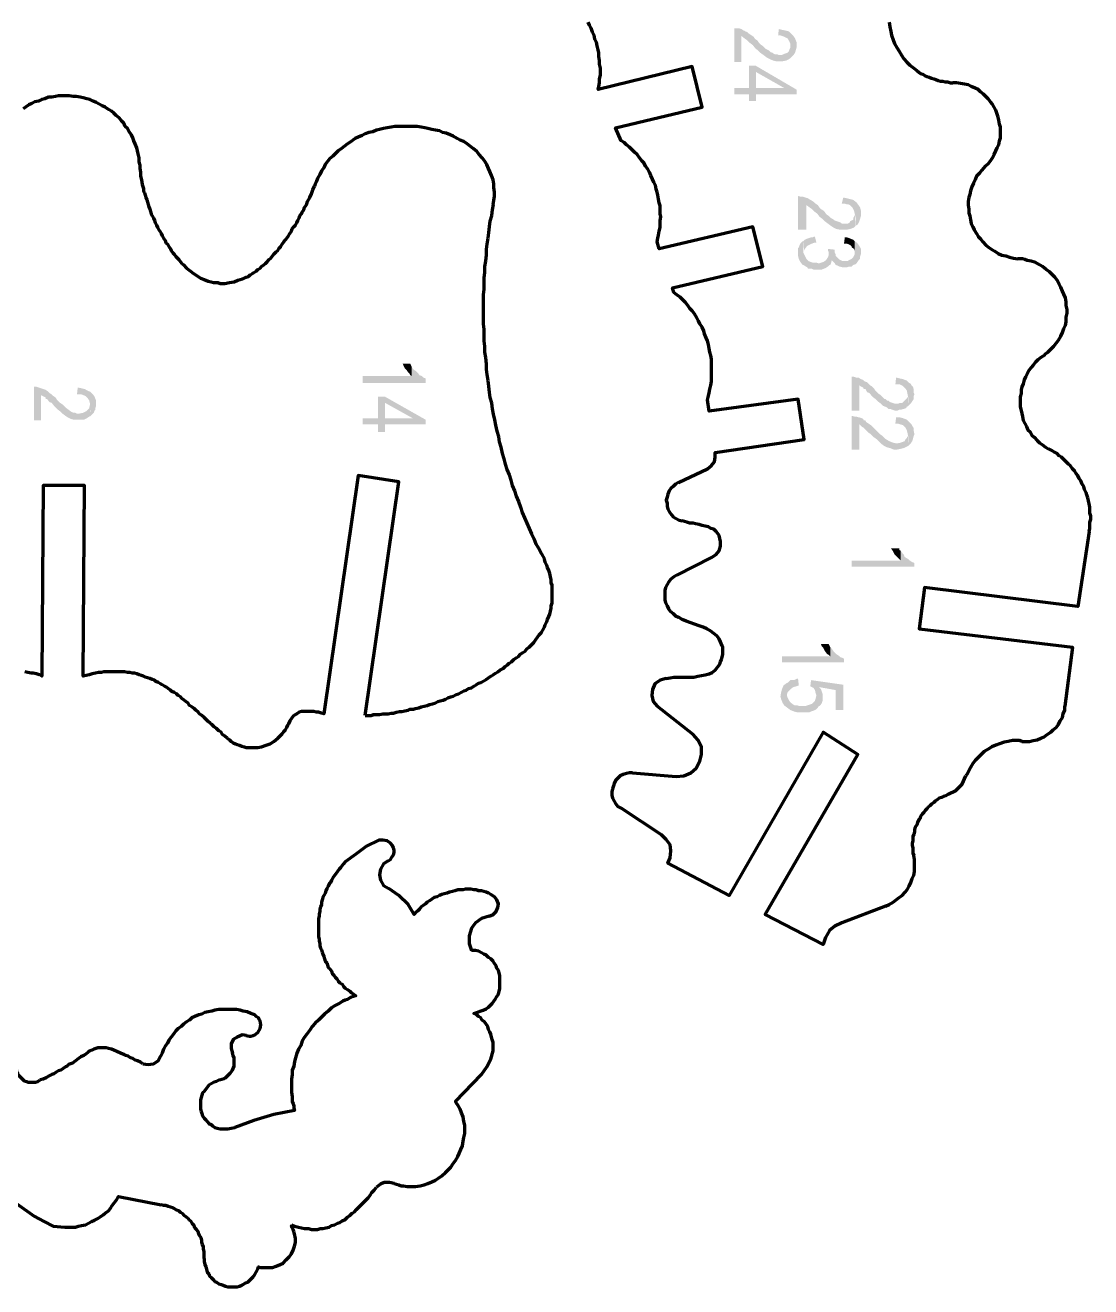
# Model space of a CAD drawing. Header units: inches. Extents: x -281 to 255, y -339 to 364.
# Drawn here: x -17.1 to 214.7, y -339.2 to -64.7 of the extents above; entities that cross this region are included whole.
import ezdxf

# ---------------------------------------------------------------- set-up
doc = ezdxf.new("R2010")
doc.units = ezdxf.units.IN
doc.layers.add('H', color=7, linetype='CONTINUOUS', lineweight=100)
doc.layers.add('P', color=250, linetype='CONTINUOUS', lineweight=100)

msp = doc.modelspace()

# ---------------------------------------------------------------- hatches: boundary and pattern name
at = {"layer": 'H', "linetype": 'CONTINUOUS'}
for points in [[(149.5, -71.67), (149.33, -69), (149.33, -69.5), (149.17, -69.83), (149, -70.33), (148.67, -70.67), (148.17, -70.83), (147.83, -71), (147.33, -71.17), (146.83, -71.17), (146.5, -71), (146.17, -71), (146, -71), (145.67, -70.83), (145.5, -70.67), (145, -70.5), (144.67, -70.17), (144.33, -70), (144, -69.83), (143.83, -69.67), (143.33, -69.17), (142.83, -68.83), (142.5, -68.5), (142.17, -68), (141.67, -67.67), (141.33, -67.17), (140.83, -66.83), (140.33, -66.5), (140, -66.17), (139.5, -66), (139.33, -65.83), (139.17, -65.83), (138.67, -65.5), (138.17, -65.33), (137.67, -65.33), (137.17, -65.33), (137.17, -72.67), (138.67, -72.67), (138.67, -67), (139.33, -67.5), (140, -68), (140.5, -68.5), (141.17, -69), (141.67, -69.67), (142.33, -70.17), (142.83, -70.67), (143.5, -71.17), (144.17, -71.67), (144.83, -72), (145.5, -72.33), (146.17, -72.5), (146.83, -72.5), (147.67, -72.5), (148.5, -72.33), (148.83, -72.17), (149.33, -71.83)], [(150.67, -69.17), (150.67, -68.33), (150.33, -67.5), (150, -67), (149.5, -66.5), (149, -66), (148.33, -65.83), (147.5, -65.67), (146.83, -65.5), (146.67, -66.83), (147, -66.83), (148, -67.17), (148.33, -67.33), (148.67, -67.5), (148.83, -67.67), (149, -68), (149.17, -68.33), (149.33, -68.67), (149.33, -69), (149.5, -71.67), (150, -71.17), (150.33, -70.67), (150.5, -70.17), (150.67, -69.5)], [(150.67, -79.67), (150.67, -78.67), (141.83, -73.5), (140.33, -73.5), (140.33, -78.33), (137.17, -78.33), (137.17, -79.67), (140.33, -79.67), (140.33, -81.17), (141.83, -81.17), (141.83, -74.83), (148, -78.33)], [(150.67, -79.67), (148, -78.33), (141.83, -78.33), (141.83, -74.83), (141.83, -79.67)], [(163.5, -108.33), (163.33, -105.67), (163.33, -106), (163.17, -106.33), (163, -106.67), (163, -107), (162.67, -107.17), (162.33, -107.33), (162.17, -107.67), (161.83, -107.83), (161, -107.83), (160.5, -107.83), (160.33, -107.67), (160, -107.5), (159.5, -107.33), (159, -107.17), (158.83, -107), (158.5, -106.83), (158, -106.5), (157.67, -106.17), (157.17, -105.83), (156.83, -105.33), (156.5, -105), (156, -104.67), (155.67, -104.33), (155.33, -103.83), (154.83, -103.5), (154.5, -103.17), (154, -102.83), (153.67, -102.67), (153.17, -102.33), (152.67, -102.17), (152.17, -102), (151.67, -102), (151, -101.83), (151, -109.17), (152.83, -109.17), (152.83, -103.83), (153.33, -104.17), (154, -104.67), (154.5, -105.17), (155.17, -105.67), (155.67, -106.33), (156.33, -106.83), (156.83, -107.33), (157.5, -107.83), (158.17, -108.33), (158.67, -108.67), (159.33, -109), (160.17, -109.17), (160.83, -109.17), (161.5, -109.17), (162.33, -109), (162.83, -108.83), (163.17, -108.67)], [(164.67, -105.67), (164.67, -105.33), (164.67, -105), (164.5, -104.33), (164.17, -103.83), (163.67, -103.17), (163, -102.67), (162.33, -102.5), (161.67, -102.33), (160.83, -102.17), (160.5, -103.5), (161.17, -103.5), (161.67, -103.67), (162, -103.67), (162.33, -103.83), (162.83, -104.33), (163.17, -105), (163.33, -105.67), (163.5, -106.5), (163.5, -107.5), (163.5, -108.33), (164, -108), (164.33, -107.33), (164.5, -106.83), (164.67, -106.17)], [(157.83, -116.83), (157.67, -114.17), (157.67, -114.67), (157.5, -115.17), (157.17, -115.67), (156.83, -116), (156.5, -116.17), (156, -116.33), (155.5, -116.5), (155, -116.33), (154.5, -116.33), (154.17, -116.33), (153.33, -116), (152.83, -115.5), (152.5, -114.83), (152.17, -114.17), (152.17, -113.33), (152.17, -112.5), (152.17, -111.67), (152, -111.67), (151.83, -111.83), (151.5, -112.17), (151.33, -112.5), (151.17, -113), (151, -113.17), (151, -113.5), (151, -113.67), (151, -114.17), (151, -114.83), (151.17, -115.5), (151.5, -116.17), (152, -116.83), (152.17, -116.83), (152.67, -117.17), (153, -117.33), (153.17, -117.67), (153.67, -117.67), (154, -117.67), (154.33, -117.83), (154.67, -117.83), (155.5, -117.83), (156.17, -117.83), (157, -117.5), (157.5, -117.17)], [(155, -112), (154.67, -110.67), (154.5, -110.67), (154.17, -110.83), (153.83, -110.83), (152.83, -111.17), (152.5, -111.33), (152.17, -111.67), (152.33, -114.17), (152.33, -113.67), (152.5, -113.33), (153, -112.67), (153.67, -112.33), (154.5, -112)], [(164.67, -114.17), (164.67, -113.33), (164.33, -112.67), (163.83, -112), (163.33, -111.67), (163.33, -114.5), (163.17, -114.83), (163, -115.17), (162.67, -115.5), (162.33, -115.67), (162, -115.83), (161.83, -116), (161.33, -116), (160.67, -116), (160.33, -115.83), (160, -115.67), (159.67, -115.33), (159.33, -115), (159.17, -114.83), (159.17, -114.5), (159, -114.17), (159, -113.67), (159, -116.5), (159.17, -116.83), (159.67, -117), (160, -117.17), (160.67, -117.33), (161.17, -117.33), (161.67, -117.33), (162.17, -117.17), (162.67, -117.17), (163, -116.83), (163.5, -116.67), (163.83, -116.33), (164.17, -115.83), (164.5, -115.5), (164.5, -115), (164.67, -114.5)], [(163.33, -111.67), (163, -111.33), (161.67, -110.83), (161.17, -110.83), (161, -112.17), (161.5, -112.17), (162, -112.33), (162.33, -112.5), (162.67, -112.83), (162.67, -113), (163.17, -113.33), (163.33, -113.83), (163.33, -114.17)], [(159, -113.5), (157.5, -113.33), (157.5, -113.67), (157.67, -114), (157.67, -114.17), (157.83, -116.83), (158, -116.83), (158.17, -116.5), (158.33, -115.83), (158.5, -116), (158.83, -116.33), (159, -116.5), (159, -113.67)], [(70, -142.5), (70, -141.5), (69.5, -141.33), (69.17, -141), (68.67, -140.83), (68.33, -140.33), (68, -140), (67.5, -139.67), (67.17, -139.33), (67, -139), (67, -141), (56.33, -141), (56.33, -142.5)], [(67, -139), (66.83, -138.67), (66.67, -138.33), (65, -138.33), (65.17, -138.67), (65.33, -139), (65.5, -139.33), (65.83, -139.67), (66.17, -140.17), (66.5, -140.5), (66.67, -140.83), (67, -141)], [(175, -147.5), (174.83, -145), (174.83, -145.5), (174.67, -145.83), (174.33, -146.17), (174, -146.5), (173.67, -146.83), (173.17, -146.83), (172.83, -147), (172.33, -147), (172, -147), (171, -146.67), (170.67, -146.33), (170.5, -146.33), (170.33, -146.33), (170, -146), (169.83, -146), (169.33, -145.5), (169, -145.17), (168.5, -144.83), (168.17, -144.5), (167.83, -144.17), (167.5, -143.67), (167.17, -143.33), (166.67, -143), (166.33, -142.67), (166, -142.33), (165.5, -142.17), (165.17, -141.83), (164.67, -141.67), (164.17, -141.33), (163.67, -141.33), (163.17, -141.17), (162.67, -141.17), (162.67, -148.5), (164.33, -148.5), (164.33, -143), (164.5, -143.17), (164.83, -143.33), (165.17, -143.5), (165.33, -143.83), (165.67, -143.83), (165.83, -144.17), (166, -144.5), (166.5, -144.67), (167.17, -145.5), (167.83, -146), (168.33, -146.5), (169, -147), (169.5, -147.5), (170, -147.67), (170.33, -147.83), (170.67, -148.17), (171.17, -148.17), (171.5, -148.33), (172, -148.5), (172.67, -148.5), (173, -148.33), (173.33, -148.33), (174.5, -148), (174.67, -147.67)], [(176.33, -145), (176.17, -144.67), (176.17, -144), (176, -143.33), (175.67, -143), (175.5, -142.67), (175.17, -142.5), (174.67, -142), (173.83, -141.67), (173, -141.5), (172.33, -141.33), (172.17, -142.83), (172.67, -142.83), (173.17, -142.83), (173.83, -143.17), (174.33, -143.67), (174.67, -144.17), (174.83, -145), (175, -145.83), (175, -146.67), (175, -147.5), (175.5, -147), (175.83, -146.5), (176.17, -146), (176.17, -145.33)], [(-2.83, -149.67), (-3, -147.17), (-3.17, -148), (-3.83, -148.67), (-4.5, -149), (-5.33, -149.17), (-5.83, -149.17), (-6.17, -149), (-6.5, -149), (-7, -148.83), (-7.67, -148.33), (-8.33, -147.83), (-8.67, -147.5), (-9, -147.17), (-9.5, -146.83), (-9.83, -146.5), (-10.17, -146.17), (-10.5, -145.67), (-11, -145.33), (-11.33, -145), (-11.83, -144.67), (-12.17, -144.33), (-12.67, -144), (-13.17, -143.83), (-13.67, -143.67), (-14.17, -143.5), (-14.67, -143.33), (-15.17, -143.33), (-15.17, -150.67), (-13.67, -150.67), (-13.67, -145.17), (-13.33, -145.33), (-13, -145.5), (-12.67, -145.67), (-12.67, -145.83), (-12.67, -146), (-12.33, -146), (-11.83, -146.67), (-11.33, -146.83), (-10.67, -147.67), (-10.33, -148), (-10.17, -148.17), (-9.5, -148.67), (-9, -149.17), (-8.33, -149.67), (-7.83, -150), (-7.17, -150.33), (-6.5, -150.5), (-5.83, -150.5), (-5, -150.5), (-4.33, -150.5), (-3.67, -150.17), (-3.17, -149.83)], [(-1.67, -147.17), (-1.67, -146.33), (-2, -145.5), (-2.33, -145), (-2.83, -144.5), (-3.5, -144.17), (-4.17, -143.83), (-4.83, -143.67), (-5.67, -143.5), (-5.83, -145), (-5.17, -145), (-4.83, -145), (-4, -145.33), (-3.5, -145.83), (-3.17, -146.33), (-3, -147), (-3, -147.83), (-2.83, -148.67), (-2.83, -149.67), (-2.33, -149.17), (-2.17, -149), (-2, -148.5), (-1.83, -148.33), (-1.83, -148), (-1.67, -147.5)], [(70, -151.5), (70, -150.5), (61.17, -145.5), (59.67, -145.5), (59.67, -150.17), (56.33, -150.17), (56.33, -151.5), (59.67, -151.5), (59.67, -153.17), (61.17, -153.17), (61.17, -146.83), (67.17, -150.17)], [(70, -151.5), (67.17, -150.17), (61.17, -150.17), (61.17, -146.83), (61.17, -151.5)], [(175, -156.17), (174.83, -153.5), (174.83, -154), (174.67, -154.5), (174.33, -154.83), (174.17, -155.17), (173.33, -155.5), (172.5, -155.67), (171.67, -155.5), (170.83, -155.17), (170, -154.67), (169.33, -154), (168.83, -153.67), (168.5, -153.33), (168, -152.83), (167.67, -152.5), (167.17, -152), (166.83, -151.67), (166.33, -151.33), (165.83, -151), (165.67, -150.67), (165.33, -150.67), (165.17, -150.33), (164.83, -150.17), (164.33, -150), (164.17, -150), (163.67, -149.83), (163.33, -149.83), (162.67, -149.67), (162.67, -157), (164.33, -157), (164.33, -151.5), (164.5, -151.67), (164.83, -152), (165.17, -152.17), (166, -153), (166.33, -153.33), (166.83, -153.67), (167.17, -154), (167.5, -154.33), (168, -154.67), (168.33, -155), (168.67, -155.33), (169, -155.67), (169.67, -156.17), (170.33, -156.5), (171, -156.67), (171.83, -157), (172.5, -157), (173.33, -156.83), (174, -156.67), (174.67, -156.33)], [(176.33, -153.67), (176.17, -153), (176.17, -152.33), (175.83, -151.83), (175.67, -151.5), (175.17, -151), (174.67, -150.5), (173.83, -150.17), (173.17, -150), (172.33, -150), (172.17, -151.33), (172.67, -151.33), (173.17, -151.5), (173.83, -151.67), (174.33, -152.17), (174.67, -152.83), (174.83, -153.5), (175, -154.33), (175, -155.17), (175, -156.17), (175.5, -155.67), (175.83, -155.17), (176, -154.67), (176.17, -154)], [(176.33, -182.5), (176.33, -181.67), (175.83, -181.5), (175.33, -181.17), (175, -180.83), (174.67, -180.67), (174.17, -180.33), (174, -179.83), (173.67, -179.5), (173.33, -179), (173.33, -181.17), (162.67, -181.17), (162.67, -182.5)], [(173.33, -179), (173, -178.83), (173, -178.5), (171.17, -178.5), (171.33, -178.67), (171.67, -179.17), (171.83, -179.5), (172, -179.83), (173.33, -181.17)], [(161, -203.33), (161, -202.5), (160.67, -202.33), (160.17, -202.17), (159.83, -201.83), (159.33, -201.5), (159, -201.17), (158.67, -200.83), (158.33, -200.33), (158, -200), (158, -202), (147.5, -202), (147.5, -203.33)], [(158, -200), (157.83, -199.67), (157.67, -199.33), (156, -199.33), (156.17, -199.83), (156.5, -200.17), (156.83, -200.83), (157.33, -201.5), (157.67, -201.67), (158, -202)], [(155, -213.5), (155, -210.5), (154.83, -211.17), (154.67, -211.67), (154.33, -212), (154, -212.33), (153.5, -212.5), (153, -212.67), (152.5, -212.83), (152, -212.83), (151.33, -212.83), (150.83, -212.67), (150.33, -212.67), (150, -212.5), (149.33, -212), (149, -211.5), (148.67, -210.83), (148.5, -210), (148.5, -209.5), (148.5, -209), (148.5, -208.5), (148.5, -207.83), (147.83, -208.33), (147.5, -209.17), (147.33, -209.83), (147.17, -210.67), (147.33, -211.33), (147.67, -212.17), (148, -212.67), (148.67, -213.17), (149.33, -213.67), (150.17, -214), (150.83, -214.17), (151.67, -214.17), (153, -214.17), (153.5, -214.17), (153.83, -214), (154.33, -213.83), (154.67, -213.67)], [(151.17, -208.33), (151, -206.83), (150.83, -206.83), (150.17, -207.17), (149.83, -207.17), (149.33, -207.17), (149, -207.5), (148.83, -207.67), (148.5, -207.83), (148.5, -210.5), (148.67, -210), (148.83, -209.67), (149.33, -209.17), (150, -208.67), (150.67, -208.5)], [(160.83, -213.67), (160.83, -208.17), (153.83, -207.17), (153.67, -208.5), (154, -208.67), (154.33, -208.83), (154.67, -209.33), (154.83, -210), (155, -210.5), (154.83, -211.17), (154.83, -211.83), (154.83, -212.67), (155, -213.5), (155.33, -213.17), (155.33, -213), (155.5, -208.67), (159.17, -209.33), (159.17, -213.67)], [(156.33, -210.83), (156.33, -210.17), (156.17, -209.67), (156, -209.17), (155.5, -208.67), (155.33, -213), (155.83, -212.67), (156.17, -212.17), (156.33, -211.67), (156.33, -211.17)]]:
    msp.add_hatch(color=0, dxfattribs=at).paths.add_polyline_path(points)

# ---------------------------------------------------------------- linework, layer by layer
at = {"layer": 'P', "color": 0, "linetype": 'CONTINUOUS'}
for points in [[(125, -164.17), (131.33, -161.17), (132.17, -160.5), (132.83, -159.67), (133, -158.67), (133, -157.67), (152.33, -154.83), (151, -146), (131.67, -148.67), (131.33, -146.17), (131.5, -145.33), (131.67, -144.67), (131.83, -143.83), (132, -143), (132.17, -142.17), (132.17, -141.33), (132.17, -140.67), (132.17, -139.83), (132.17, -139), (132.17, -138.17), (132.17, -137.33), (132, -136.5), (131.83, -135.83), (131.67, -135), (131.5, -134.17), (131.33, -133.33), (131, -132.67), (130.67, -131.83), (130.5, -131.17), (130.17, -130.33), (129.67, -129.67), (129.33, -129), (129, -128.33), (128.5, -127.5), (128, -126.83), (127.5, -126.33), (127, -125.67), (126.5, -125), (126, -124.5), (125.33, -123.83), (124.67, -123.33), (124, -122.83), (123.67, -121.83), (143.33, -117.17), (141.17, -108.5), (120.83, -113.33), (120.33, -111.83), (120.5, -111), (120.67, -110.33), (120.83, -109.5), (121, -108.67), (121, -108), (121, -107.17), (121.17, -106.33), (121, -105.67), (121, -104.83), (121, -104), (120.83, -103.33), (120.67, -102.5), (120.5, -101.67), (120.33, -101), (120.17, -100.33), (120, -99.5), (119.67, -98.83), (119.33, -98.17), (119, -97.33), (118.67, -96.67), (118.33, -96), (117.83, -95.33), (117.5, -94.67), (117, -94.17), (116.5, -93.5), (116, -92.83), (115.5, -92.33), (115, -91.83), (114.33, -91.17), (113.67, -90.67), (113.17, -90.17), (112.5, -89.83), (111.33, -87), (130.17, -82.5), (128, -73.67), (107.5, -78.67), (107.67, -78), (107.83, -77.17), (107.83, -76.33), (108, -75.5), (108, -74.67), (108, -74), (107.83, -73.17), (107.83, -72.33), (107.67, -71.5), (107.67, -70.67), (107.5, -70), (107.33, -69.17), (107.17, -68.33), (106.83, -67.67), (106.67, -66.83), (106.33, -66.17), (106, -65.33), (105.67, -64.67), (105.33, -64)], [(170.83, -64), (171, -65), (171.17, -66), (171.33, -66.83), (171.67, -67.83), (172, -68.67), (172.5, -69.5), (173, -70.33), (173.5, -71.17), (174, -72), (174.67, -72.67), (175.33, -73.33), (176.17, -74), (176.83, -74.5), (177.67, -75.17), (178.17, -75.33), (178.67, -75.67), (179, -75.83), (179.5, -76), (180, -76.17), (180.5, -76.33), (181, -76.5), (181.5, -76.67), (182, -76.83), (182.5, -76.83), (183, -77), (183.5, -77), (184.17, -77.17), (184.67, -77.17)], [(191.67, -95.33), (192.33, -94.83), (192.83, -94.17), (193.33, -93.5), (193.67, -92.83), (194, -92), (194.33, -91.33), (194.67, -90.67), (194.83, -89.83), (195, -89.17), (195, -88.33), (195, -87.67), (195, -86.83), (194.83, -86.17), (194.67, -85.33), (194.5, -84.67), (194.33, -84), (194, -83.17), (193.67, -82.5), (193.33, -81.83), (192.83, -81.33), (192.33, -80.67), (191.83, -80.17), (191.33, -79.67), (190.67, -79.17), (190.17, -78.67), (189.5, -78.33), (188.67, -78), (188, -77.67), (187.17, -77.5), (186.33, -77.33), (185.5, -77.17), (184.67, -77.17)], [(-8.33, -80), (-9, -80), (-9.83, -80), (-10.5, -80.17), (-11.33, -80.33), (-12, -80.33), (-12.83, -80.67), (-13.5, -80.83), (-14.17, -81.17), (-15, -81.33), (-15.67, -81.67), (-16.33, -82), (-17, -82.5), (-17.5, -82.83)], [(7.83, -95), (7.67, -94.33), (7.67, -93.5), (7.5, -92.67), (7.33, -92), (7.17, -91.33), (6.83, -90.5), (6.5, -89.83), (6.33, -89.17), (6, -88.5), (5.5, -87.83), (5.17, -87.17), (4.67, -86.67), (4.33, -86), (3.83, -85.5), (3.33, -84.83), (2.67, -84.33), (2.17, -83.83), (1.67, -83.33), (1, -83), (0.33, -82.5), (-0.33, -82.17), (-1, -81.83), (-1.67, -81.5), (-2.33, -81.17), (-3, -80.83), (-3.67, -80.67), (-4.5, -80.5), (-5.17, -80.33), (-6, -80.17), (-6.67, -80.17), (-7.5, -80), (-8.33, -80)], [(79.67, -91), (79, -90.5), (78.33, -90), (77.5, -89.67), (76.83, -89.33), (76, -88.83), (75.33, -88.5), (74.5, -88.17), (73.67, -88), (73, -87.67), (72.17, -87.5), (71.33, -87.33), (70.5, -87.17), (69.83, -87), (69, -86.83), (68.17, -86.67), (67.33, -86.67), (66.5, -86.67), (65.67, -86.67), (64.83, -86.67), (64.17, -86.67), (63.33, -86.67), (62.5, -86.83), (61.67, -87), (60.83, -87.17), (60, -87.33), (59.33, -87.5), (58.5, -87.83), (57.67, -88), (56.83, -88.33), (56.17, -88.67), (55.33, -89), (54.67, -89.33)], [(54.67, -89.33), (54.17, -89.67), (53.83, -90), (53, -90.5), (52.33, -91), (51.67, -91.5), (51, -92), (50.33, -92.67), (49.83, -93.17), (49.17, -93.67), (48.67, -94.33), (48.17, -95), (47.83, -95.67), (47.33, -96.33), (47, -97.17), (46.5, -98), (46.17, -98.83), (46, -99.17), (45.83, -99.67)], [(84.67, -103.67), (84.83, -102.83), (85, -101.83), (85, -101), (84.83, -100), (84.83, -99.17), (84.67, -98.33), (84.33, -97.33), (84, -96.5), (83.67, -95.83), (83.33, -95), (82.83, -94.17), (82.33, -93.5), (81.67, -92.83), (81.17, -92.17), (80.33, -91.5), (79.67, -91)], [(7.83, -95), (7.83, -95.83), (8, -96.67), (8, -97.5), (8.17, -98.33), (8.33, -99.33), (8.67, -100.17), (8.67, -100.67), (8.83, -101.17), (9, -101.67), (9.17, -102.17), (9.33, -102.67), (9.5, -103.17), (9.67, -103.67), (9.83, -104.17), (10, -104.67), (10.17, -105.17), (10.33, -105.67), (10.5, -106.17), (10.83, -106.67), (11, -107.17), (11.17, -107.67), (11.5, -108.17), (11.67, -108.67), (12, -109.17), (12.17, -109.5), (12.5, -110), (12.67, -110.5), (13, -111), (13.33, -111.5), (13.5, -112), (13.83, -112.33), (14.17, -112.83), (14.5, -113.33), (14.67, -113.67), (15, -114.17), (15.33, -114.5), (15.67, -115), (16, -115.33), (16.33, -115.67), (16.67, -116.17), (17, -116.5), (17.33, -116.83), (18, -117.5), (18.83, -118.17), (19.5, -118.67), (20.33, -119.17), (21, -119.67), (21.83, -120), (22.67, -120.33), (23.33, -120.5), (23.83, -120.67), (24.33, -120.67), (24.83, -120.67), (25.33, -120.83), (26.33, -120.83), (27.33, -120.67), (28.33, -120.5), (29.17, -120.17), (30.17, -119.83), (30.5, -119.67), (31, -119.5), (31.5, -119.33), (31.83, -119), (32.33, -118.67), (32.67, -118.5), (33.17, -118.17), (33.5, -117.83), (34, -117.5), (34.33, -117.17), (34.83, -116.83), (35.17, -116.5), (35.5, -116.17), (36, -115.67), (36.33, -115.33), (36.67, -114.83), (37, -114.5), (37.5, -114), (37.83, -113.67), (38.17, -113.17), (38.5, -112.83), (38.83, -112.33), (39.17, -111.83), (39.5, -111.33), (39.83, -111), (40.17, -110.5), (40.5, -110), (40.83, -109.5), (41, -109), (41.33, -108.5), (41.67, -108.17), (42, -107.67), (42.17, -107.17), (42.5, -106.67), (42.67, -106.17), (43, -105.67), (43.17, -105.33), (43.5, -104.83), (43.67, -104.33), (44, -103.83), (44.17, -103.5), (44.33, -103), (44.83, -102.17), (45.17, -101.33), (45.5, -100.5), (45.83, -99.67)], [(191.67, -95.33), (191, -96.17), (190.5, -96.83), (189.83, -97.5), (189.5, -98.33), (189.17, -99), (188.83, -99.83), (188.5, -100.67), (188.33, -101.5), (188.17, -102.17), (188, -103), (188, -103.83), (188.17, -104.67), (188.17, -105.5), (188.33, -106.17), (188.5, -107), (188.67, -107.83), (189, -108.5), (189.33, -109.17), (189.83, -110), (190.17, -110.67), (190.67, -111.17), (191.17, -111.83), (191.83, -112.5), (192.5, -113), (193.17, -113.5), (193.83, -113.83), (194.5, -114.33), (195.33, -114.67), (196.17, -114.83), (197, -115.17), (197.83, -115.33), (198.83, -115.5)], [(84.67, -103.67), (84.5, -104.83), (84.33, -106.17), (84, -107.33), (83.83, -108.5), (83.67, -109.83), (83.5, -111), (83.33, -112.33), (83.17, -113.5), (83.17, -114.67), (83, -116), (82.83, -117.17), (82.83, -118.5), (82.67, -119.67), (82.67, -121), (82.67, -122.17), (82.5, -123.33), (82.5, -124.67), (82.5, -125.83), (82.5, -127.17), (82.5, -128.33), (82.5, -129.67), (82.67, -130.83), (82.67, -132.17), (82.67, -133.33), (82.83, -134.5), (82.83, -135.83), (83, -137), (83.17, -138.33), (83.17, -139.5), (83.33, -140.67), (83.5, -142), (83.67, -143.17), (83.83, -144.5), (84, -145.67), (84.33, -146.83), (84.5, -148.17), (84.67, -149.33), (85, -150.5), (85.17, -151.67), (85.5, -153), (85.83, -154.17), (86, -155.33), (86.33, -156.5), (86.67, -157.83), (87, -159), (87.33, -160.17), (87.67, -161.33), (88.17, -162.5), (88.5, -163.67), (88.83, -164.83), (89.33, -166), (89.67, -167.17), (90.17, -168.33), (90.67, -169.5), (91, -170.67), (91.5, -171.83), (92, -173), (92.5, -174.17), (93, -175.33), (93.5, -176.33), (94, -177.5), (94.67, -178.67), (95.17, -179.67), (95.83, -180.83)], [(204.5, -136.5), (204.83, -136.17), (205.33, -135.83), (206, -135.17), (206.67, -134.5), (207.17, -133.83), (207.67, -133.17), (208.17, -132.33), (208.5, -131.5), (208.83, -130.67), (209.17, -130), (209.33, -129.17), (209.33, -128.17), (209.5, -127.33), (209.5, -126.5), (209.33, -125.67), (209.33, -124.83), (209.17, -124), (208.83, -123.17), (208.5, -122.5), (208.17, -121.67), (207.83, -121), (207.33, -120.17), (206.83, -119.5), (206.17, -118.83), (205.67, -118.33), (205, -117.83), (204.17, -117.17), (203.5, -116.83), (202.67, -116.33), (201.67, -116), (200.83, -115.83), (200.33, -115.67), (199.83, -115.5), (199.33, -115.5), (198.83, -115.5)], [(204.5, -136.5), (203.83, -137), (203.17, -137.5), (202.67, -138), (202.17, -138.67), (201.67, -139.17), (201.17, -139.83), (200.83, -140.5), (200.5, -141.17), (200.17, -141.83), (200, -142.67), (199.67, -143.33), (199.5, -144), (199.5, -144.83), (199.33, -145.5), (199.33, -146.17), (199.33, -147), (199.33, -147.67), (199.5, -148.5), (199.67, -149.17), (199.83, -149.83), (200, -150.67), (200.33, -151.33), (200.67, -152), (201, -152.67), (201.5, -153.17), (201.83, -153.83), (202.33, -154.33), (203, -155), (203.5, -155.5), (204.17, -156), (204.83, -156.5), (205.5, -156.83)], [(214.33, -174.83), (214.5, -174.17), (214.5, -173.5), (214.5, -172.83), (214.67, -172.17), (214.67, -171.5), (214.5, -170.83), (214.5, -170.17), (214.5, -169.5), (214.33, -168.83), (214.17, -168.17), (214, -167.5), (213.83, -166.83), (213.67, -166.33), (213.33, -165.67), (213.17, -165), (212.83, -164.5), (212.5, -163.83), (212.17, -163.33), (211.83, -162.67), (211.5, -162.17), (211.17, -161.67), (210.67, -161.17), (210.17, -160.5), (209.83, -160.17), (209.33, -159.67), (208.83, -159.17), (208.33, -158.67), (207.83, -158.33), (207.33, -157.83), (206.67, -157.5), (206.17, -157.17), (205.5, -156.83)], [(56.83, -214.83), (64.17, -164), (55.33, -162.67), (47.83, -214.5), (47.33, -214.33), (46.67, -214.17), (46.17, -214.17), (45.67, -214), (45, -214), (44.5, -214), (44, -214), (43.5, -214), (43, -214), (42.5, -214.17), (42, -214.5), (41.67, -214.67), (41.17, -215), (40.83, -215.5), (40.5, -216), (40.17, -216.67)], [(125, -164.17), (124.33, -164.5), (123.83, -165), (123.33, -165.5), (123, -166), (122.67, -166.67), (122.5, -167.33), (122.33, -168), (122.5, -168.67), (122.5, -169.33), (122.67, -170), (123, -170.5), (123.5, -171.17), (123.83, -171.67), (124.5, -172), (125.17, -172.33), (125.83, -172.5)], [(26.83, -219.83), (26.33, -219.33), (25.83, -219), (25.5, -218.5), (25, -218.17), (24.5, -217.67), (24, -217.33), (23.5, -216.83), (23.17, -216.5), (22.67, -216.17), (22.17, -215.67), (21.83, -215.33), (21.33, -214.83), (20.83, -214.5), (20.5, -214.17), (20, -213.67), (19.67, -213.33), (19.17, -213), (18.67, -212.67), (18.33, -212.17), (17.83, -211.83), (17.5, -211.5), (17, -211.17), (16.67, -210.83), (16.17, -210.5), (15.83, -210.17), (15.33, -209.83), (14.83, -209.67), (14.5, -209.33), (14, -209), (13.67, -208.67), (13.17, -208.5), (12.67, -208.17), (12.33, -208), (11.83, -207.67), (11.33, -207.5), (11, -207.17), (10.5, -207), (10, -206.83), (9.5, -206.67), (9, -206.5), (8.67, -206.33), (8.17, -206.17), (7.67, -206), (7.17, -205.83), (6.67, -205.67), (6.17, -205.67), (5.67, -205.5), (5.17, -205.5), (4.5, -205.33), (4, -205.33), (3.5, -205.33), (3, -205.33), (2.33, -205.33), (1.83, -205.33), (1.17, -205.33), (0.67, -205.33), (0, -205.33), (-0.5, -205.5), (-1.17, -205.5), (-1.83, -205.67), (-2.5, -205.83), (-3.17, -206), (-3.83, -206.17), (-4.5, -206.33), (-4.17, -164.83), (-13.17, -164.83), (-13.5, -206.33), (-14, -206), (-14.67, -205.83), (-15.33, -205.67), (-15.83, -205.67), (-16.5, -205.5), (-17.17, -205.33)], [(124.67, -184.33), (132.17, -180.5), (133.17, -179.83), (133.83, -179), (134.17, -178), (134.17, -177), (134, -176.33), (133.83, -175.67), (133.5, -175.17), (133.17, -174.83), (132.67, -174.33), (132, -174.17), (131.5, -173.83), (130.83, -173.67), (130.17, -173.5), (129.5, -173.33), (128.67, -173.17), (128.17, -173), (127.5, -173), (126.83, -172.83), (126.33, -172.67), (125.83, -172.5)], [(214.33, -174.83), (211.83, -191.17), (178.5, -187), (177.33, -196), (210.67, -200), (209, -212.83)], [(92.5, -200), (93, -199.5), (93.5, -199), (94, -198.33), (94.33, -197.83), (94.67, -197.33), (95.17, -196.83), (95.5, -196.33), (95.83, -195.67), (96, -195.17), (96.33, -194.5), (96.5, -194), (96.83, -193.33), (97, -192.83), (97.17, -192.17), (97.33, -191.5), (97.33, -191), (97.5, -190.33), (97.5, -189.67), (97.5, -189.17), (97.5, -188.5), (97.5, -187.83), (97.5, -187.17), (97.5, -186.5), (97.33, -186), (97.33, -185.33), (97.17, -184.67), (97, -184), (96.83, -183.33), (96.5, -182.67), (96.33, -182.17), (96, -181.5), (95.83, -180.83)], [(124.67, -184.33), (124, -184.67), (123.33, -185.17), (122.83, -185.83), (122.5, -186.33), (122.17, -187), (122, -187.67), (122, -188.33), (122, -189), (122, -189.67), (122.17, -190.33), (122.5, -191), (122.83, -191.67), (123.17, -192.17), (123.83, -192.67), (124.33, -193.17), (125, -193.5)], [(122.33, -206.83), (123.17, -206.67), (124, -206.5), (124.83, -206.5), (125.67, -206.5), (126.5, -206.5), (127.5, -206.5), (128.33, -206.5), (129.17, -206.33), (130, -206.17), (130.83, -206), (131.67, -205.83), (132.33, -205.5), (133, -205), (133.5, -204.33), (134, -203.67), (134.17, -203.17), (134.33, -202.67), (134.5, -202.17), (134.67, -201.5), (134.67, -201), (134.67, -200.5), (134.67, -200), (134.5, -199.67), (134.17, -198.83), (133.83, -198.17), (133.33, -197.5), (132.67, -197), (132, -196.5), (131.17, -196), (130.33, -195.67), (129.5, -195.33), (128.5, -195), (127.67, -194.67), (126.67, -194.33), (125.83, -194), (125, -193.5)], [(56.83, -214.83), (57.5, -214.83), (58.17, -214.83), (58.67, -214.67), (59.33, -214.67), (60, -214.67), (60.67, -214.5), (61.17, -214.5), (61.83, -214.5), (62.5, -214.33), (63, -214.33), (63.67, -214.17), (64.33, -214), (64.83, -214), (65.5, -213.83), (66.17, -213.67), (66.67, -213.5), (67.33, -213.5), (67.83, -213.33), (68.5, -213.17), (69, -213), (69.67, -212.83), (70.33, -212.67), (70.83, -212.5), (71.5, -212.33), (72, -212.17), (72.67, -211.83), (73.17, -211.67), (73.83, -211.5), (74.33, -211.33), (74.83, -211), (75.5, -210.83), (76, -210.67), (76.67, -210.33), (77.17, -210.17), (77.67, -209.83), (78.33, -209.5), (78.83, -209.33), (79.33, -209), (80, -208.83), (80.5, -208.5), (81, -208.17), (81.5, -207.83), (82, -207.67), (82.67, -207.33), (83.17, -207), (83.67, -206.67), (84.17, -206.33), (84.67, -206), (85.17, -205.67), (85.67, -205.33), (86.17, -205), (86.83, -204.67), (87.33, -204.17), (87.83, -203.83), (88.17, -203.5), (88.67, -203.17), (89.17, -202.67), (89.67, -202.33), (90.17, -202), (90.67, -201.5), (91.17, -201.17), (91.67, -200.83), (92, -200.33), (92.5, -200)], [(122.33, -206.83), (121, -207.17), (119.83, -208), (119.33, -209.17), (119.17, -210.5), (119.5, -211.83), (120.33, -212.83)], [(115, -227.33), (124.5, -228.17), (126.17, -228), (127.67, -227.33), (128.83, -226.33), (129.67, -224.83), (130, -223.33), (130, -221.67), (129.17, -220.17), (128.17, -219), (120.33, -212.83)], [(199.67, -220.5), (200.5, -220.5), (201.33, -220.5), (202.17, -220.33), (203, -220.17), (203.83, -219.83), (204.5, -219.5), (205.17, -219), (206, -218.5), (206.5, -218), (207.17, -217.5), (207.67, -216.83), (208, -216), (208.5, -215.33), (208.67, -214.5), (209, -213.67), (209, -212.83)], [(26.83, -219.83), (27.33, -220.17), (27.67, -220.5), (28.17, -220.83), (28.67, -221), (29, -221.17), (29.5, -221.33), (30, -221.5), (30.5, -221.67), (31, -221.83), (31.5, -221.83), (32.5, -221.83), (33.5, -221.83), (34.33, -221.67), (35.33, -221.33), (36.17, -221), (37, -220.5), (37.83, -219.83), (38.17, -219.5), (38.5, -219.17), (38.83, -218.83), (39.17, -218.33), (39.5, -218), (39.83, -217.5), (40, -217), (40.17, -216.67)], [(170, -256.33), (160.5, -260), (159, -260.67), (157.83, -261.67), (157, -263.17), (156.5, -264.67), (143.83, -258.17), (164, -223.33), (156.5, -218.5), (136, -254), (122.67, -247), (123.17, -245.83), (123.33, -244.33), (123.17, -243), (122.33, -241.83), (121.33, -240.83), (112.5, -235)], [(199.67, -220.5), (199.17, -220.33), (198.67, -220.33), (198.17, -220.33), (197.67, -220.33), (196.67, -220.5), (195.83, -220.67), (194.83, -221), (194, -221.33), (193.17, -221.67), (192.33, -222.17), (191.5, -222.67), (190.83, -223.33), (190.17, -224), (189.5, -224.67), (189, -225.33), (188.5, -226.17), (188, -227.17), (187.83, -227.5), (187.5, -228)], [(115, -227.33), (114.33, -227.33), (113.67, -227.5), (113, -227.67), (112.33, -228), (111.83, -228.5), (111.33, -229), (111, -229.67), (110.83, -230.17), (110.67, -230.83), (110.5, -231.5), (110.5, -232.17), (110.67, -232.83), (111, -233.5), (111.33, -234), (111.83, -234.67), (112.5, -235)], [(183.67, -232), (185.33, -231.17), (186.67, -229.83), (187.5, -228)], [(183.67, -232), (183.17, -232.33), (182.67, -232.5), (182.17, -232.67), (181.67, -232.83), (181.33, -233.17), (180.83, -233.5), (180.5, -233.83), (180, -234.17), (179.67, -234.5), (179.33, -234.83), (179, -235.17), (178.67, -235.5), (178.33, -236), (178, -236.33), (177.67, -236.83), (177.5, -237.33), (177.17, -237.67), (177, -238.17), (176.83, -238.67), (176.5, -239.17), (176.33, -239.67), (176.33, -240.17), (176.17, -240.67), (176, -241.17), (176, -241.67), (176, -242.17), (175.83, -242.67), (175.83, -243.17), (176, -243.67), (176, -244.17), (176, -244.83), (176.17, -245.33)], [(61.83, -246.5), (62.33, -246.17), (62.67, -245.67), (63, -245.17), (63.17, -244.67), (63.17, -244.17), (63, -243.67), (62.83, -243.17), (62.33, -242.67), (61.67, -242.17), (60.67, -242), (59.83, -242), (57.17, -243.33), (54.83, -245), (52.5, -246.67), (52.17, -247.17), (51.83, -247.5), (51.5, -248), (51.17, -248.33), (50.83, -248.83), (50.5, -249.33), (50.17, -249.67), (49.83, -250.17), (49.5, -250.67), (49.33, -251.17), (49, -251.5), (48.83, -252), (48.5, -252.5), (48.33, -253), (48.17, -253.5), (47.83, -254), (47.67, -254.5), (47.5, -255), (47.33, -255.5), (47.33, -256), (47.17, -256.5), (47, -257), (47, -257.5), (46.83, -258), (46.83, -258.5), (46.67, -259), (46.67, -259.5), (46.67, -260), (46.67, -260.5), (46.67, -261), (46.67, -261.5), (46.67, -262), (46.67, -262.5), (46.67, -263), (46.83, -263.5), (46.83, -264), (47, -264.5), (47, -265), (47.17, -265.5), (47.33, -265.83), (47.5, -266.33), (47.67, -266.83), (47.83, -267.33), (48, -267.83), (48.17, -268.33), (48.5, -268.67), (48.67, -269.17), (48.83, -269.67), (49.17, -270), (49.5, -270.5), (49.67, -271), (50, -271.33), (50.33, -271.83), (50.67, -272.17), (51, -272.67), (51.33, -273), (51.83, -273.33), (52.17, -273.83), (52.5, -274.17), (53, -274.5), (53.5, -274.83), (53.83, -275.17), (54.33, -275.5), (54.83, -275.83), (54.33, -276), (53.83, -276.17), (53.5, -276.33), (53, -276.67), (52.5, -276.83), (52, -277), (51.17, -277.5), (50.33, -278), (49.5, -278.5), (48.83, -279.17), (48, -279.83), (47.33, -280.5), (46.67, -281.17), (46, -281.83), (45.33, -282.5), (44.83, -283.33), (44.17, -284.17), (43.67, -284.83), (43.17, -285.67), (42.83, -286.67), (42.33, -287.5), (42, -288.33), (41.67, -289.33), (41.5, -290.17), (41.33, -291.17), (41, -292), (41, -293), (40.83, -294), (40.83, -295), (40.83, -296), (40.83, -296.83), (41, -297.83), (41, -298.33), (41, -298.83), (41.17, -299.33), (41.33, -299.83), (41.33, -300.33), (41.5, -300.83), (37, -301.67), (32.67, -303), (28.5, -304.5)], [(61.83, -246.5), (60.83, -247.17), (60.17, -248.33), (60, -249.5), (60.17, -250.67), (60.83, -251.83), (62, -252.5)], [(170, -256.33), (170.83, -256), (171.67, -255.5), (172.33, -255), (173, -254.5), (173.67, -254), (174.33, -253.33), (174.83, -252.67), (175.17, -252), (175.5, -251.17), (175.83, -250.33), (176.17, -249.67), (176.33, -248.83), (176.33, -247.83), (176.33, -247), (176.33, -246.17), (176.17, -245.33)], [(83.83, -258.5), (84.67, -258.17), (85.33, -257.5), (85.67, -256.67), (85.83, -255.83), (85.5, -255), (85, -254.33), (84.17, -253.83), (83.67, -253.5), (83.17, -253.33), (82.67, -253.17), (82.17, -253), (81.5, -253), (81, -252.83), (80.5, -252.83), (79.83, -252.67), (79.33, -252.67), (78.67, -252.67), (78.17, -252.83), (77.5, -252.83), (77, -252.83), (76.33, -253), (75.83, -253.17), (75.17, -253.33), (74.67, -253.5), (74, -253.67), (73.5, -253.83), (73, -254), (72.5, -254.33), (71.83, -254.5), (71.33, -254.83), (70.83, -255.17), (70.33, -255.5), (70, -255.83), (69.5, -256.17), (69, -256.5), (68.67, -257), (68.33, -257.33), (67.83, -257.83), (67.5, -258.17), (66.17, -256), (64.17, -254), (62, -252.5)], [(83.83, -258.5), (82.17, -259), (80.83, -260), (80, -261.17), (79.5, -262.83), (79.5, -264.5), (80, -266)], [(63.17, -316.67), (63.67, -316.83), (64.17, -317), (64.67, -317.17), (65.17, -317.17), (66, -317.33), (67, -317.33), (67.83, -317.33), (68.83, -317.17), (69.67, -317), (70.5, -316.67), (71.33, -316.33), (72.17, -316), (72.83, -315.5), (73.5, -315), (74.33, -314.33), (74.83, -313.83), (75.5, -313.17), (76, -312.33), (76.5, -311.67), (77, -310.83), (77.33, -310.17), (77.67, -309.33), (78, -308.5), (78.17, -307.5), (78.33, -306.67), (78.5, -305.83), (78.5, -304.83), (78.5, -304), (78.33, -303.17), (78.17, -302.17), (77.83, -301.33), (77.5, -300.5), (77, -299.67), (76.67, -299.17), (76.5, -298.83), (82.17, -293), (83.33, -291.33), (84.17, -289.67), (84.67, -287.83), (84.67, -287.17), (84.67, -286.67), (84.67, -286), (84.5, -285.33), (84.33, -284.83), (84.17, -284.17), (84, -283.67), (83.67, -283.17), (83.5, -282.5), (83.17, -282), (82.83, -281.5), (82.33, -281.17), (82, -280.67), (81.5, -280.33), (81, -279.83), (80.5, -279.67), (81.17, -279.5), (81.83, -279.17), (82.5, -279), (83.17, -278.67), (83.67, -278.33), (84.17, -277.83), (84.5, -277.5), (84.83, -277), (85.17, -276.5), (85.5, -276), (85.83, -275.5), (86, -274.83), (86.17, -274.33), (86.17, -273.83), (86.17, -273.17), (86.17, -272.67), (86.17, -272), (86.17, -271.5), (86, -270.83), (85.83, -270.33), (85.5, -269.83), (85.33, -269.33), (85, -268.83), (84.67, -268.33), (84.17, -267.83), (83.67, -267.5), (83.17, -267), (82.67, -266.83), (82.17, -266.5), (81.5, -266.17), (80.83, -266), (80, -266)], [(31, -284.5), (31.67, -284.67), (32, -284.67), (32.5, -284.5), (32.83, -284.33), (33.5, -283.83), (34, -283), (34.17, -282.17), (34, -281.33), (33.83, -281), (33.67, -280.67), (33.17, -280.33), (32.83, -280), (32, -279.67), (31.17, -279.33), (30.33, -279.17), (29.67, -279), (28.83, -278.83), (28, -278.83), (27.33, -278.83), (26.5, -278.83), (25.67, -278.83), (25, -278.83), (24.17, -279), (23.5, -279.17), (22.67, -279.33), (22, -279.5), (21.33, -279.83), (20.67, -280), (19.83, -280.33), (19.17, -280.67), (18.67, -281.17), (18, -281.5), (17.33, -282), (16.83, -282.5), (16.17, -283), (15.67, -283.5), (15.17, -284.17), (14.67, -284.83), (14.17, -285.5), (13.83, -286.17), (13.33, -286.83), (13, -287.5), (12.67, -288.33), (12.33, -289)], [(31, -284.5), (30.17, -284.33), (29, -284.83), (28.17, -285.33), (27.67, -286.33), (27.67, -287.33), (28, -288.33)], [(8.5, -290.67), (8, -290.33), (7.33, -290), (6.83, -289.83), (6.33, -289.5), (5.83, -289.33), (5.33, -289), (4.83, -288.83), (4.5, -288.67), (3.67, -288.33), (2.83, -288), (2.17, -287.67), (1.67, -287.5), (1, -287.33), (0.5, -287.17), (0, -287.17), (-0.5, -287.17), (-1.33, -287.17), (-2.17, -287.5), (-2.5, -287.67), (-3, -287.83), (-3.5, -288.17), (-3.83, -288.5), (-4.33, -288.83), (-5, -289.17), (-5.5, -289.5), (-6.17, -290), (-6.83, -290.5), (-7.67, -290.83), (-8, -291.17), (-8.33, -291.33), (-8.83, -291.67), (-9.33, -292), (-9.83, -292.17), (-10.33, -292.5), (-10.83, -292.83), (-11.33, -293), (-12, -293.33), (-12.5, -293.67), (-13.17, -294), (-13.83, -294.17)], [(-19.17, -290.5), (-19.17, -291), (-19.17, -291.67), (-19, -292.17), (-18.83, -292.5), (-18.67, -293), (-18.33, -293.33), (-17.67, -294), (-17.33, -294.33), (-16.83, -294.5), (-16.5, -294.67), (-16, -294.67), (-15.5, -294.67), (-14.83, -294.67), (-14.33, -294.5), (-13.83, -294.17)], [(8.5, -290.67), (9.67, -290.83), (10.83, -290.67), (11.83, -290), (12.33, -289)], [(25.17, -294.17), (25.67, -294), (26.17, -293.83), (26.5, -293.67), (26.83, -293.33), (27.5, -292.67), (28, -292), (28.33, -291.17), (28.33, -290.17), (28.33, -289.33), (28.17, -288.83), (28, -288.33)], [(25.17, -294.17), (24.5, -294.5), (24, -294.67), (23.33, -295), (22.83, -295.33), (22.5, -295.83), (22.17, -296.17), (21.83, -296.67), (21.5, -297), (21.33, -297.5), (21.17, -298), (21, -298.5), (21, -299), (21, -299.5), (21, -300), (21, -300.5), (21.17, -301), (21.33, -301.5), (21.5, -302), (21.83, -302.5), (22.17, -302.83), (22.5, -303.17), (22.83, -303.67), (23.33, -303.83), (23.67, -304.17), (24.17, -304.5), (24.67, -304.67), (25.33, -304.83), (25.83, -304.83), (26.5, -304.83), (27, -304.83), (27.67, -304.67), (28.5, -304.5)], [(-25.5, -316.5), (-15.17, -323.83), (-13, -325), (-11, -326), (-8.5, -326.17), (-6.17, -326.17), (-5.5, -326), (-4.83, -325.83), (-4, -325.67), (-3.33, -325.33), (-2.67, -325), (-2, -324.67), (-1.33, -324.33), (-0.83, -324), (-0.17, -323.5), (0.33, -323.17), (1, -322.67), (1.5, -322), (1.83, -321.5), (2.33, -320.83), (2.83, -320.17), (3.17, -319.5), (12.5, -321.33)], [(40.83, -325.67), (41.5, -326), (42.33, -326.17), (43, -326.33), (43.67, -326.5), (44.5, -326.5), (45.17, -326.67), (45.83, -326.67), (46.5, -326.67), (47.17, -326.5), (47.67, -326.5), (48.33, -326.33), (49, -326.17), (49.5, -325.83), (50.17, -325.67), (50.83, -325.33), (51.33, -325.17), (51.83, -324.83), (52.5, -324.5), (53, -324), (53.5, -323.67), (54, -323.17), (54.5, -322.83), (55, -322.33), (55.5, -321.83), (56, -321.33), (56.5, -320.83), (57, -320.33), (57.5, -319.83), (58, -319.17), (58.33, -318.67), (58.83, -318.17), (59.33, -317.5)], [(63.17, -316.67), (62.17, -316.5), (61, -316.5), (60.17, -316.83), (59.33, -317.5)], [(21.83, -333), (21.83, -332.5), (21.83, -332), (21.83, -331.5), (21.67, -331), (21.67, -330.5), (21.5, -330), (21.33, -329.5), (21.33, -329), (21.17, -328.5), (20.83, -328), (20.67, -327.67), (20.5, -327.17), (20.17, -326.67), (19.83, -326.33), (19.67, -325.83), (19.33, -325.5), (19, -325), (18.67, -324.67), (18.33, -324.33), (18, -324), (17.5, -323.67), (17.17, -323.33), (16.67, -323), (16.33, -322.67), (15.83, -322.5), (15.33, -322.17), (15, -322), (14.5, -321.83), (14, -321.67), (13.5, -321.5), (13, -321.5), (12.5, -321.33)], [(21.83, -333), (21.83, -333.67), (22, -334.33), (22.17, -334.83), (22.33, -335.33), (22.5, -336), (22.83, -336.33), (23, -336.83), (23.33, -337.17), (23.83, -337.67), (24.17, -338), (24.5, -338.17), (25, -338.5), (25.5, -338.67), (26, -338.83), (26.5, -339), (27, -339.17), (27.5, -339.17), (28, -339.17), (28.5, -339.17), (29, -339.17), (29.5, -339), (30, -338.83), (30.33, -338.67), (30.83, -338.33), (31.33, -338.17), (31.67, -337.83), (32.17, -337.33), (32.5, -337), (32.83, -336.5), (33.17, -336), (33.5, -335.33), (33.67, -334.83), (34.17, -335), (34.67, -335), (35.17, -335), (35.67, -335), (36.67, -335), (37.5, -334.67), (38.33, -334.33), (39, -334), (39.67, -333.33), (40.33, -332.67), (40.83, -332), (41.17, -331.17), (41.5, -330.33), (41.67, -329.5), (41.67, -328.67), (41.5, -327.67), (41.33, -327.17), (41.17, -326.67), (41, -326.33), (40.83, -325.83)], [(40.83, -325.67), (40.83, -325.83)]]:
    msp.add_lwpolyline(points, dxfattribs=at)

doc.saveas('drawing.dxf')
